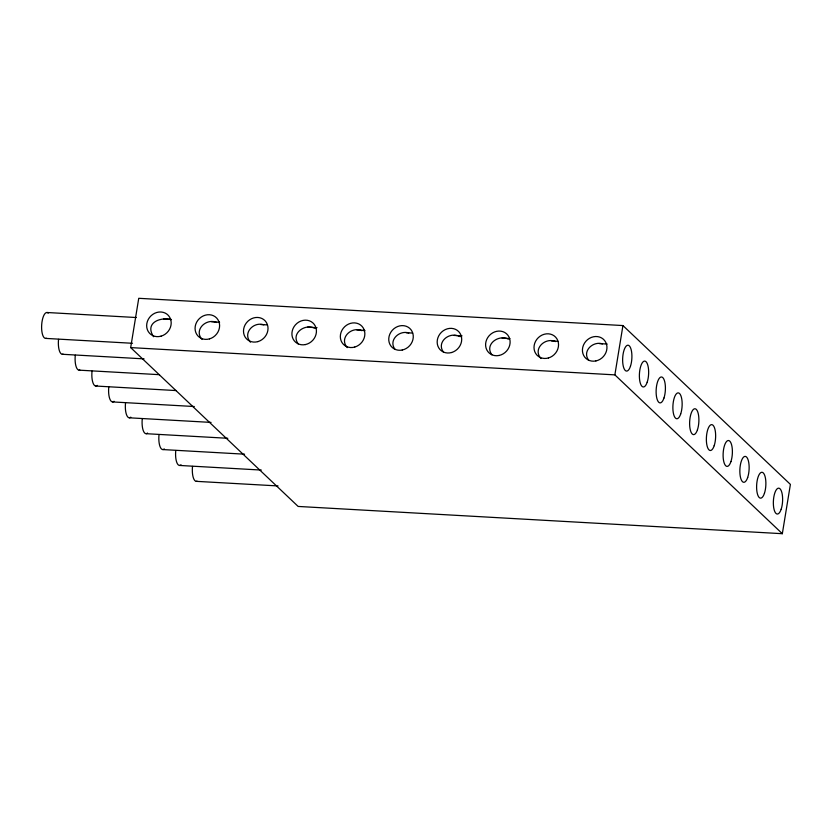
<?xml version="1.0" encoding="UTF-8"?>
<svg xmlns="http://www.w3.org/2000/svg" width="832" height="832" viewBox="0 0 832 832"><rect width="100%" height="100%" fill="white"/><g stroke="black" fill="none" stroke-linecap="round" stroke-linejoin="round"><path stroke-width="1.25" d="M130.676 347.599L138.746 298.303L622.939 325.562L790.4 484.401L782.33 533.697L298.137 506.438L130.676 347.599L614.869 374.868L782.33 533.697M614.869 374.868L622.939 325.562M363.782 330.772L364.853 330.46M509.454 338.666L508.227 339.019C498.451 334.329 484.297 344.386 491.858 354.817M316.909 327.704L314.548 328.11C304.782 323.544 290.618 333.403 298.189 343.918M171.174 319.561C160.014 316.742 144.383 323.014 153.598 336.721M218.712 322.286L219.596 322.286M461.687 335.91L458.744 336.128M46.873 312.499L136.365 317.533M163.592 319.062L171.382 319.509M211.588 321.766L219.367 322.202M260.863 324.542L267.353 324.906M307.559 327.174L316.638 327.683M356.845 329.95L364.624 330.387M406.12 332.717L412.61 333.091M454.106 335.421L461.895 335.858M502.102 338.125L509.881 338.562M551.377 340.902L557.866 341.266M599.373 343.606L607.152 344.042M45.625 338.395L132.517 343.283M62.369 354.276L144.071 358.873M79.113 370.157L159.526 374.681M95.857 386.038L176.27 390.572M112.601 401.929L194.314 406.526M129.355 417.81L211.058 422.406M146.099 433.69L227.802 438.287M162.843 449.571L244.556 454.178M179.587 465.452L261.3 470.059M196.342 481.343L278.044 485.94M459.046 336.419L460.97 336.544M602.482 343.886C593.112 340.756 581.755 351.146 588.713 360.298M408.814 332.987C399.443 329.857 388.086 340.215 395.023 349.367M457.496 335.733C447.918 332.519 436.467 342.898 443.487 352.102M263.817 324.823C253.583 321.329 242.351 333.102 250.432 342.17M555.578 341.578C545.303 336.939 532.407 348.899 540.946 358.53M361.899 330.678C351.624 326.04 338.738 337.99 347.266 347.62M216.642 322.494C206.367 317.855 193.482 329.815 202.01 339.446M197.07 481.177A12.969 4.597 -86.8 0 1 192.514 466.398M181.043 464.818A12.969 4.597 -86.8 0 1 175.77 450.518M46.353 338.229A12.969 4.597 -86.8 0 1 41.704 324.459A12.969 4.597 -86.8 0 1 48.266 313.123M63.097 354.11A12.969 4.597 -86.8 0 1 58.542 339.331M79.841 369.99A12.969 4.597 -86.8 0 1 75.286 355.212M97.313 385.393A12.969 4.597 -86.8 0 1 92.03 371.103M130.801 417.165A12.969 4.597 -86.8 0 1 125.528 402.865M114.057 401.284A12.969 4.597 -86.8 0 1 108.784 386.984M147.555 433.046A12.969 4.597 -86.8 0 1 142.272 418.746M164.299 448.926A12.969 4.597 -86.8 0 1 159.016 434.626M781.175 509.226A12.969 4.597 -86.8 0 0 779.324 488.311A12.969 4.597 -86.8 0 0 773.469 505.773A12.969 4.597 -86.8 0 0 781.175 509.226M764.431 493.345A12.969 4.597 -86.8 0 0 762.58 472.43A12.969 4.597 -86.8 0 0 756.725 489.892A12.969 4.597 -86.8 0 0 764.431 493.345M747.687 477.464A12.969 4.597 -86.8 0 0 745.836 456.539A12.969 4.597 -86.8 0 0 739.97 474.011A12.969 4.597 -86.8 0 0 747.687 477.464M714.189 445.692A12.969 4.597 -86.8 0 0 712.348 424.778A12.969 4.597 -86.8 0 0 706.482 442.239A12.969 4.597 -86.8 0 0 714.189 445.692M680.701 413.93A12.969 4.597 -86.8 0 0 678.85 393.016A12.969 4.597 -86.8 0 0 672.994 410.478A12.969 4.597 -86.8 0 0 680.701 413.93M730.933 461.583A12.969 4.597 -86.8 0 0 729.092 440.658A12.969 4.597 -86.8 0 0 723.226 458.13A12.969 4.597 -86.8 0 0 730.933 461.583M663.957 398.05A12.969 4.597 -86.8 0 0 662.106 377.125A12.969 4.597 -86.8 0 0 656.24 394.597A12.969 4.597 -86.8 0 0 663.957 398.05M647.202 382.158A12.969 4.597 -86.8 0 0 645.362 361.244A12.969 4.597 -86.8 0 0 639.496 378.706A12.969 4.597 -86.8 0 0 647.202 382.158M630.458 366.278A12.969 4.597 -86.8 0 0 628.618 345.363A12.969 4.597 -86.8 0 0 622.752 362.825A12.969 4.597 -86.8 0 0 630.458 366.278M697.445 429.811A12.969 4.597 -86.8 0 0 695.594 408.897A12.969 4.597 -86.8 0 0 689.738 426.358A12.969 4.597 -86.8 0 0 697.445 429.811M305.386 344.573A12.969 11.617 -46.5 0 0 314.153 324.251A12.969 11.617 -46.5 0 0 292.999 328.661A12.969 11.617 -46.5 0 0 305.386 344.573M257.868 341.619A12.969 11.617 -46.5 0 0 265.169 320.861A12.969 11.617 -46.5 0 0 244.234 326.83A12.969 11.617 -46.5 0 0 257.868 341.619M354.713 347.069A12.969 11.617 -46.5 0 0 362.014 326.31A12.969 11.617 -46.5 0 0 341.068 332.28A12.969 11.617 -46.5 0 0 354.713 347.069M595.899 360.932A12.969 11.617 -46.5 0 0 604.666 340.6A12.969 11.617 -46.5 0 0 583.513 345.02A12.969 11.617 -46.5 0 0 595.899 360.932M499.054 355.472A12.969 11.617 -46.5 0 0 507.832 335.15A12.969 11.617 -46.5 0 0 486.678 339.57A12.969 11.617 -46.5 0 0 499.054 355.472M548.392 357.978A12.969 11.617 -46.5 0 0 555.682 337.21A12.969 11.617 -46.5 0 0 534.747 343.19A12.969 11.617 -46.5 0 0 548.392 357.978M451.547 352.529A12.969 11.617 -46.5 0 0 458.848 331.76A12.969 11.617 -46.5 0 0 437.913 337.73A12.969 11.617 -46.5 0 0 451.547 352.529M402.22 350.022A12.969 11.617 -46.5 0 0 410.987 329.701A12.969 11.617 -46.5 0 0 389.834 334.121A12.969 11.617 -46.5 0 0 402.22 350.022M209.456 338.894A12.969 11.617 -46.5 0 0 216.757 318.136A12.969 11.617 -46.5 0 0 195.811 324.106A12.969 11.617 -46.5 0 0 209.456 338.894M161.034 336.17A12.969 11.617 -46.5 0 0 168.334 315.401A12.969 11.617 -46.5 0 0 147.399 321.381A12.969 11.617 -46.5 0 0 161.034 336.17"/></g></svg>
